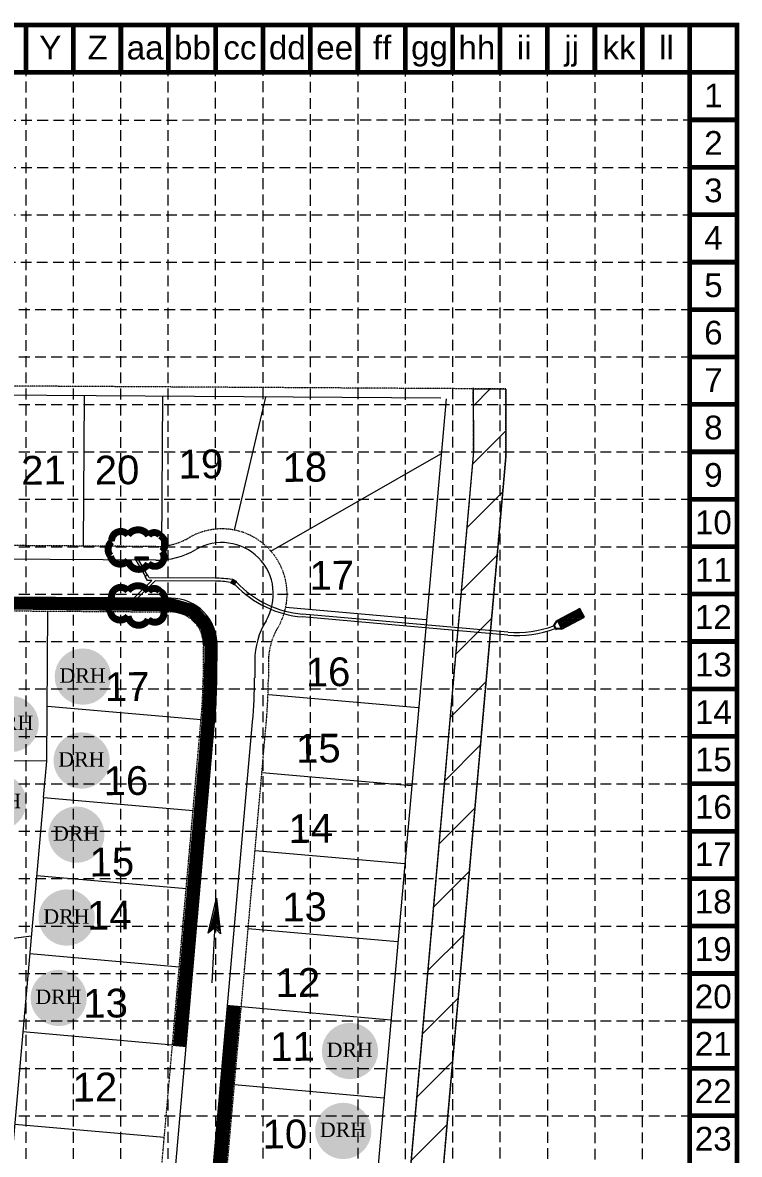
# Model space of a CAD drawing. Header units: inches. Extents: x 63409 to 64866, y 66737 to 69065.
# Drawn here: x 64317 to 64866, y 68199 to 69065 of the extents above; entities that cross this region are included whole.
import ezdxf
from ezdxf.enums import TextEntityAlignment as Align

# ---------------------------------------------------------------- set-up
doc = ezdxf.new("R2010")
doc.units = ezdxf.units.IN
doc.header["$MEASUREMENT"] = 0
for name, pattern in [('DASHDOT', [1, 0.5, -0.25, 0, -0.25]), ('DASHED', [0.75, 0.5, -0.25]), ('DIVIDE', [1.25, 0.5, -0.25, 0, -0.25, 0, -0.25]), ('HIDDEN', [0.375, 0.25, -0.125])]:
    doc.linetypes.add(name, pattern=pattern)
for name, color, linetype, lineweight in [('12', 7, 'Continuous', 0), ('27', 7, 'Continuous', 0), ('31', 7, 'Continuous', 0), ('32', 7, 'Continuous', 0), ('33', 7, 'Continuous', 0), ('43', 7, 'Continuous', 0), ('DR HORTON LOT', 7, 'Continuous', 0), ('LOT NUMBERS', 7, 'Continuous', 0)]:
    doc.layers.add(name, color=color, linetype=linetype, lineweight=lineweight)
for name, color, linetype in [('ARROWS', 7, 'Continuous'), ('BASE', 7, 'Continuous'), ('EROSION BLANKET', 84, 'Continuous'), ('GRID', 254, 'DASHED'), ('LEGEND', 7, 'Continuous')]:
    doc.layers.add(name, color=color, linetype=linetype)
doc.styles.add('DRHorton', font='dutcheb.ttf')
doc.styles.get("Standard").update_dxf_attribs({"font": 'ARIAL.TTF'})

# ---------------------------------------------------------------- blocks, each defined once
blk = doc.blocks.new('DRHorton')
h = blk.add_hatch(color=1)
h.paths.add_polyline_path([(78.7, 25.78, 1), (40.43, 25.78, 1)])
h.paths.add_polyline_path([(42.33, 17.91), (76.5, 17.91), (76.5, 34.87), (42.33, 34.87)], flags=24)
at = {"layer": 'BASE', "color": 176, "style": 'DRHorton'}
blk.add_text('DRH', height=9.814, dxfattribs=at).set_placement((59.39, 21.64), align=Align.CENTER)

msp = doc.modelspace()

# ---------------------------------------------------------------- hatches: boundary and pattern name
at = {"layer": '33', "linetype": 'Continuous', "lineweight": 0}
h = msp.add_hatch(dxfattribs=at)
h.set_pattern_fill('ANSI31', color=256, scale=250, style=0)
h.paths.add_polyline_path([(64661.98, 68785.06), (64686.94, 68784.91), (64686.88, 68733.26), (64583.08, 67555.97), (64557.81, 67553.24), (64662.31, 68737.27)])
at = {"layer": '43', "linetype": 'Continuous', "lineweight": 0}
for points in [[(64412.82, 68653.79), (64402.82, 68653.86), (64402.84, 68656.36), (64412.84, 68656.29)], [(64411.32, 68622.3), (64401.32, 68622.37), (64401.34, 68624.87), (64411.34, 68624.8)]]:
    msp.add_hatch(color=7, dxfattribs=at).paths.add_polyline_path(points, flags=16)

# ---------------------------------------------------------------- linework, layer by layer
at = {"layer": '12', "color": 7, "linetype": 'DASHDOT', "lineweight": 0}
for q in [(64661.94, 68785.95), (64557.95, 67553.14)]:
    msp.add_line((64662.11, 68736.79), q, dxfattribs=at)
at = {"layer": '27', "color": 7, "linetype": 'Continuous', "lineweight": 0}
for p, q in [((64418.58, 68653.76), (63868.15, 68657.48)), ((64430.34, 68624.68), (63871.35, 68628.46)), ((64465.43, 68563.8), (64465.6, 68588.9)), ((64494.51, 68576.79), (64494.43, 68563.6)), ((64391.29, 67706.96), (64463.95, 68532.61)), ((64420.18, 67704.42), (64492.84, 68530.07))]:
    msp.add_line(p, q, dxfattribs=at)
for centre, radius, start, end in [((64469.25, 68627.8), 39.5, 329.05157, 120.1729), ((64418.99, 68714.25), 60.5, 269.61222, 300.17286), ((64430.1, 68589.18), 35.5, 359.55625, 89.61257), ((64555.01, 68576.38), 60.5, 149.05157, 179.61246), ((64079.93, 68566.4), 385.5, 354.97083, 359.61228), ((64079.93, 68566.4), 414.5, 354.97076, 359.61209), ((64079.93, 68566.4), 385.5, 354.97083, 356.0172)]:
    msp.add_arc(centre, radius, start, end, dxfattribs=at)
at = {"layer": '31', "color": 7, "linetype": 'DIVIDE', "lineweight": 0}
msp.add_lwpolyline([(64012.68, 67432.26), (64182.58, 67474.19), (64357.64, 67517.38, -0.007964), (64406.07, 67528.52), (64465.06, 67539.91, -0.019122), (64583.28, 67555.76), (64686.92, 68733.46), (64686.94, 68784.94), (63640.37, 68791.1), (63620.38, 68791.09)], format="xyb", dxfattribs=at)
at = {"layer": '32', "color": 7, "linetype": 'DIVIDE', "lineweight": 0}
for p, q in [((64418.65, 68664.26), (63866.73, 68667.99)), ((63871.28, 68617.96), (64430.27, 68614.18)), ((64455.11, 68591.51), (64454.93, 68563.87)), ((64505.03, 68579.21), (64504.92, 68563.53)), ((64380.83, 67707.88), (64453.49, 68533.53)), ((64430.64, 67703.5), (64503.3, 68529.15))]:
    msp.add_line(p, q, dxfattribs=at)
for centre, radius, start, end in [((64418.99, 68714.25), 50, 269.61222, 300.17286), ((64469.25, 68627.8), 50, 329.05157, 120.1729), ((64430.1, 68589.18), 25, 359.61222, 89.61222), ((64555.01, 68576.38), 50, 149.05157, 179.61222), ((64079.93, 68566.4), 375, 354.97084, 359.61223), ((64079.93, 68566.4), 425, 354.97084, 359.61223)]:
    msp.add_arc(centre, radius, start, end, dxfattribs=at)
at = {"layer": '33', "color": 7, "linetype": 'Continuous', "lineweight": 0}
for p, q in [((64636.97, 68777.78), (63884.12, 68782.88)), ((64363.33, 68664.63), (64364.11, 68779.63)), ((64423.33, 68664.44), (64424.11, 68779.22)), ((64502.74, 68778.69), (64478.79, 68676.88)), ((64506.83, 68660.79), (64637.12, 68735.23)), ((64410.72, 68641.47), (64403.68, 68653.86)), ((64412.25, 68642.33), (64405.7, 68653.84)), ((64415.67, 68638.15), (64402.2, 68624.87)), ((64418.14, 68638.13), (64404.68, 68624.85)), ((64412.46, 68642.46), (64410.51, 68641.35)), ((64412.31, 68638.17), (64410.51, 68641.35)), ((64415.67, 68638.15), (64412.31, 68638.17)), ((64413.62, 68640.41), (64412.46, 68642.46)), ((64464.07, 68640.07), (64413.62, 68640.41)), ((64464.05, 68637.82), (64418.14, 68638.13)), ((64335.28, 68499.82), (64336.06, 68614.81)), ((64625.69, 68608.11), (64518.19, 68617.57)), ((64688.35, 68596.45), (64530.84, 68610.31)), ((64688.54, 68598.69), (64531.04, 68612.55)), ((64619.76, 68540.73), (64505.2, 68550.81)), ((64335.57, 68542.12), (64453.34, 68531.76)), ((64335.28, 68499.82), (63845.5, 68503.13)), ((64332.64, 68472.11), (64335.28, 68499.82)), ((64614.5, 68480.96), (64499.95, 68491.04)), ((64332.64, 68472.11), (64263.16, 67682.56)), ((64332.64, 68472.11), (64447.2, 68462.03)), ((64609.24, 68421.19), (64494.69, 68431.27)), ((64327.38, 68412.34), (64441.94, 68402.26)), ((64603.98, 68361.42), (64489.43, 68371.5)), ((64210.49, 68352.37), (64323.31, 68366.06)), ((64322.12, 68352.57), (64436.68, 68342.49)), ((64598.72, 68301.65), (64484.17, 68311.73)), ((64316.86, 68292.8), (64431.42, 68282.72)), ((64593.46, 68241.88), (64478.91, 68251.96)), ((64310.63, 68221.94), (64425.18, 68211.86))]:
    msp.add_line(p, q, dxfattribs=at)
at = {"layer": '33', "linetype": 'Continuous', "lineweight": 0}
msp.add_line((64541.08, 67647.28), (64641.5, 68777.43), dxfattribs=at)
at = {"layer": '33', "linetype": 'Continuous', "lineweight": 0, "flags": 128}
msp.add_lwpolyline([(64661.98, 68785.06), (64686.94, 68784.91), (64686.88, 68733.26), (64583.08, 67555.97), (64557.81, 67553.24), (64662.31, 68737.27)], close=True, dxfattribs=at)
at = {"layer": '33', "color": 7, "linetype": 'Continuous', "lineweight": 0}
for centre, radius, start, end in [((64463.52, 68558.95), 78.88, 80.9761, 89.61203), ((64463.52, 68558.95), 81.13, 80.38312, 89.61203), ((64537.95, 68691.12), 78.87, 223.3255, 264.97087), ((64537.95, 68691.12), 81.12, 223.81528, 264.97087), ((64695.46, 68677.26), 81.13, 264.97087, 291.10494), ((64695.46, 68677.26), 78.88, 264.97106, 290.91002)]:
    msp.add_arc(centre, radius, start, end, dxfattribs=at)
at = {"layer": '43', "color": 7, "linetype": 'Continuous', "lineweight": 0}
for p, q in [((64402.82, 68653.86), (64402.84, 68656.36)), ((64412.82, 68653.79), (64402.82, 68653.86)), ((64402.84, 68656.36), (64412.84, 68656.29)), ((64412.84, 68656.29), (64412.82, 68653.79)), ((64401.32, 68622.37), (64401.34, 68624.87)), ((64411.32, 68622.3), (64401.32, 68622.37)), ((64401.34, 68624.87), (64411.34, 68624.8)), ((64411.34, 68624.8), (64411.32, 68622.3)), ((64723.34, 68604.08), (64723.93, 68604.4)), ((64725.12, 68600.73), (64723.34, 68604.08)), ((64723.93, 68604.4), (64725.93, 68607.58)), ((64725.71, 68601.05), (64723.93, 68604.4)), ((64724.2, 68603.89), (64726.35, 68607.31)), ((64729.48, 68601.41), (64725.44, 68601.56)), ((64725.93, 68607.58), (64726.35, 68607.31)), ((64725.12, 68600.73), (64725.71, 68601.05)), ((64729.46, 68600.91), (64725.71, 68601.05)), ((64729.46, 68600.91), (64729.48, 68601.41))]:
    msp.add_line(p, q, dxfattribs=at)
at = {"layer": '43', "color": 1, "linetype": 'Continuous', "lineweight": 0}
for p, q in [((64743.6, 68616.94), (64726.15, 68607.69)), ((64729.68, 68601.03), (64747.13, 68610.27)), ((64733.67, 68611.66), (64733.68, 68611.68)), ((64738.35, 68614.16), (64738.44, 68614.05)), ((64738.79, 68612.84), (64738.82, 68612.89)), ((64738.9, 68611.89), (64739.05, 68612.11)), ((64739.05, 68614.46), (64739.03, 68614.51)), ((64739.05, 68612.84), (64739.09, 68612.89)), ((64741.71, 68612.71), (64741.84, 68612.89)), ((64743, 68612.72), (64743.12, 68612.89)), ((64747.13, 68610.27), (64743.6, 68616.94)), ((64726.15, 68607.69), (64729.68, 68601.03)), ((64729.48, 68601.41), (64726.35, 68607.31)), ((64736.04, 68604.39), (64736.01, 68604.57)), ((64738.43, 68606.22), (64738.61, 68605.76)), ((64738.89, 68608.59), (64739.05, 68608.83)), ((64738.96, 68609.83), (64739.05, 68609.96))]:
    msp.add_line(p, q, dxfattribs=at)
for points in [[(64731.15, 68610.34), (64731.13, 68610.12), (64730.88, 68609.92), (64730.49, 68609.95), (64730.46, 68609.97)], [(64731.59, 68609.83), (64731.84, 68610.18), (64732.24, 68610.21), (64732.52, 68609.92), (64732.48, 68609.52), (64732.23, 68609.31), (64731.84, 68609.34), (64731.65, 68609.52), (64731.59, 68609.83)], [(64733.29, 68611.47), (64733.28, 68611.22), (64732.97, 68610.83), (64732.49, 68610.59), (64732.04, 68610.58), (64731.85, 68610.71)], [(64733.2, 68610.72), (64733.45, 68611.08), (64733.85, 68611.1), (64734.12, 68610.81), (64734.08, 68610.41), (64733.84, 68610.2), (64733.44, 68610.23), (64733.26, 68610.41), (64733.2, 68610.72)], [(64734.33, 68612.03), (64734.6, 68611.76), (64734.55, 68611.35), (64734.31, 68611.15), (64733.91, 68611.18), (64733.73, 68611.36), (64733.67, 68611.66)], [(64734.73, 68611.24), (64735.2, 68611.43), (64735.63, 68611.39), (64735.83, 68611.19), (64735.83, 68610.85), (64735.51, 68610.45), (64735.03, 68610.21), (64734.58, 68610.2), (64734.33, 68610.38), (64734.31, 68610.74), (64734.51, 68611.06), (64734.75, 68611.25)], [(64734.85, 68612.3), (64734.72, 68612.19), (64734.65, 68612.2)], [(64735.19, 68611.81), (64735.34, 68612.02), (64735.57, 68612.04), (64735.74, 68611.87), (64735.72, 68611.62), (64735.57, 68611.5), (64735.33, 68611.52), (64735.22, 68611.63), (64735.19, 68611.81)], [(64736.23, 68612.89), (64736.3, 68612.81), (64736.26, 68612.41), (64736.01, 68612.21), (64735.62, 68612.23), (64735.43, 68612.41), (64735.4, 68612.59)], [(64736.04, 68612.93), (64736.01, 68612.91), (64735.99, 68612.91)], [(64736.01, 68611.72), (64736.26, 68612.08), (64736.66, 68612.1), (64736.93, 68611.81), (64736.89, 68611.41), (64736.65, 68611.2), (64736.25, 68611.23), (64736.07, 68611.41), (64736.01, 68611.72)], [(64736.24, 68610.65), (64736.49, 68611.01), (64736.89, 68611.03), (64737.17, 68610.74), (64737.13, 68610.34), (64736.88, 68610.13), (64736.49, 68610.16), (64736.3, 68610.34), (64736.24, 68610.65)], [(64737.25, 68612.89), (64737.23, 68612.67), (64736.98, 68612.47), (64736.59, 68612.49), (64736.4, 68612.67), (64736.36, 68612.89)], [(64737.25, 68613.57), (64737.23, 68613.37), (64736.98, 68613.16), (64736.59, 68613.19), (64736.57, 68613.21)], [(64737.69, 68612), (64738.15, 68612.19), (64738.58, 68612.15), (64738.79, 68611.96), (64738.78, 68611.61), (64738.47, 68611.21), (64737.99, 68610.97), (64737.54, 68610.96), (64737.29, 68611.14), (64737.26, 68611.51), (64737.47, 68611.83), (64737.7, 68612.02)], [(64738.43, 68614.06), (64738.62, 68613.6), (64738.58, 68613.17), (64738.38, 68612.96), (64738.03, 68612.97), (64737.64, 68613.28), (64737.44, 68613.67)], [(64738.61, 68612.89), (64738.58, 68612.47), (64738.38, 68612.26), (64738.03, 68612.27), (64737.64, 68612.58), (64737.48, 68612.89)], [(64737.61, 68610.43), (64737.86, 68610.79), (64738.26, 68610.81), (64738.54, 68610.52), (64738.5, 68610.12), (64738.25, 68609.92), (64737.86, 68609.95), (64737.67, 68610.13), (64737.61, 68610.43)], [(64738.79, 68613.54), (64739.04, 68613.9), (64739.05, 68613.9)], [(64739.05, 68613.05), (64739.04, 68613.05), (64738.85, 68613.23), (64738.79, 68613.54)], [(64739.05, 68612.35), (64739.04, 68612.35), (64738.85, 68612.53), (64738.79, 68612.84)], [(64739.05, 68611.6), (64739.05, 68611.6), (64738.94, 68611.71), (64738.9, 68611.89)], [(64739.05, 68613.54), (64739.3, 68613.9), (64739.7, 68613.92), (64739.98, 68613.63), (64739.94, 68613.23), (64739.69, 68613.02), (64739.3, 68613.05), (64739.11, 68613.23), (64739.05, 68613.54)], [(64739.98, 68612.89), (64739.94, 68612.53), (64739.69, 68612.32), (64739.3, 68612.35), (64739.11, 68612.53), (64739.05, 68612.84)], [(64739.17, 68611.89), (64739.32, 68612.11), (64739.56, 68612.12), (64739.72, 68611.95), (64739.7, 68611.71), (64739.55, 68611.58), (64739.32, 68611.6), (64739.2, 68611.71), (64739.17, 68611.89)], [(64739.22, 68609.83), (64739.47, 68610.18), (64739.87, 68610.21), (64740.15, 68609.92), (64740.11, 68609.52), (64739.86, 68609.31), (64739.47, 68609.34), (64739.28, 68609.52), (64739.22, 68609.83)], [(64740.16, 68615.11), (64740.29, 68614.78), (64740.26, 68614.35), (64740.06, 68614.14), (64739.71, 68614.15), (64739.32, 68614.46), (64739.24, 68614.62)], [(64739.82, 68611.62), (64740.28, 68611.8), (64740.71, 68611.77), (64740.92, 68611.57), (64740.91, 68611.22), (64740.6, 68610.83), (64740.12, 68610.59), (64739.67, 68610.58), (64739.42, 68610.76), (64739.39, 68611.12), (64739.6, 68611.44), (64739.83, 68611.63)], [(64740.5, 68614.09), (64740.97, 68614.27), (64741.4, 68614.24), (64741.6, 68614.04), (64741.59, 68613.69), (64741.28, 68613.3), (64740.8, 68613.06), (64740.35, 68613.05), (64740.1, 68613.23), (64740.07, 68613.59), (64740.28, 68613.91), (64740.52, 68614.1)], [(64741.51, 68612.89), (64741.28, 68612.6), (64740.8, 68612.36), (64740.35, 68612.35), (64740.1, 68612.53), (64740.07, 68612.89)], [(64740.32, 68614.92), (64740.57, 68615.27), (64740.97, 68615.29), (64741.25, 68615.01), (64741.21, 68614.6), (64740.96, 68614.4), (64740.57, 68614.43), (64740.38, 68614.61), (64740.32, 68614.92)], [(64740.83, 68610.72), (64741.08, 68611.08), (64741.48, 68611.1), (64741.76, 68610.81), (64741.72, 68610.41), (64741.47, 68610.2), (64741.07, 68610.23), (64740.89, 68610.41), (64740.83, 68610.72)], [(64741.3, 68611.66), (64741.55, 68612.02), (64741.95, 68612.04), (64742.23, 68611.76), (64742.19, 68611.35), (64741.94, 68611.15), (64741.55, 68611.18), (64741.36, 68611.36), (64741.3, 68611.66)], [(64741.91, 68615.88), (64742.37, 68616.07), (64742.8, 68616.03), (64743.01, 68615.83), (64743, 68615.48), (64742.69, 68615.09), (64742.21, 68614.85), (64741.76, 68614.84), (64741.51, 68615.02), (64741.48, 68615.38), (64741.69, 68615.7), (64741.92, 68615.89)], [(64741.71, 68613.41), (64741.96, 68613.76), (64742.36, 68613.79), (64742.64, 68613.5), (64742.6, 68613.1), (64742.35, 68612.89)], [(64742.35, 68612.89), (64741.96, 68612.92), (64741.77, 68613.1), (64741.71, 68613.41)], [(64742.55, 68612.89), (64742.64, 68612.8), (64742.6, 68612.4), (64742.35, 68612.19), (64741.96, 68612.22), (64741.77, 68612.4), (64741.71, 68612.71)], [(64741.73, 68614.19), (64741.88, 68614.4), (64742.12, 68614.42), (64742.28, 68614.25), (64742.26, 68614), (64742.11, 68613.88), (64741.87, 68613.9), (64741.76, 68614), (64741.73, 68614.19)], [(64742.36, 68611.24), (64742.83, 68611.43), (64743.26, 68611.39), (64743.46, 68611.19), (64743.46, 68610.85), (64743.15, 68610.45), (64742.67, 68610.21), (64742.22, 68610.2), (64741.96, 68610.38), (64741.94, 68610.74), (64742.14, 68611.06), (64742.38, 68611.25)], [(64742.24, 68614.62), (64742.39, 68614.84), (64742.63, 68614.85), (64742.8, 68614.68), (64742.77, 68614.44), (64742.63, 68614.31), (64742.39, 68614.33), (64742.28, 68614.44), (64742.24, 68614.62)], [(64742.82, 68611.81), (64742.97, 68612.02), (64743.21, 68612.04), (64743.37, 68611.87), (64743.35, 68611.62), (64743.2, 68611.5), (64742.97, 68611.52), (64742.86, 68611.63), (64742.82, 68611.81)], [(64743.05, 68616.64), (64742.94, 68616.55), (64742.89, 68616.56)], [(64743.36, 68615.04), (64743.83, 68615.23), (64744.26, 68615.19), (64744.46, 68615), (64744.45, 68614.65), (64744.14, 68614.25), (64743.67, 68614.01), (64743.21, 68614), (64742.96, 68614.18), (64742.94, 68614.54), (64743.14, 68614.87), (64743.38, 68615.05)], [(64743, 68613.42), (64743.25, 68613.78), (64743.65, 68613.8), (64743.93, 68613.51), (64743.89, 68613.11), (64743.64, 68612.91), (64743.25, 68612.93), (64743.06, 68613.11), (64743, 68613.42)], [(64743.86, 68612.89), (64743.93, 68612.81), (64743.89, 68612.41), (64743.64, 68612.21), (64743.25, 68612.23), (64743.06, 68612.41), (64743, 68612.72)], [(64743.3, 68615.91), (64743.55, 68616.27), (64743.94, 68616.29)], [(64744.21, 68615.79), (64744.19, 68615.6), (64743.94, 68615.39), (64743.55, 68615.42), (64743.36, 68615.6), (64743.3, 68615.91)], [(64743.81, 68616.54), (64743.6, 68616.7), (64743.51, 68616.89)], [(64743.64, 68611.72), (64743.89, 68612.08), (64744.29, 68612.1), (64744.57, 68611.81), (64744.53, 68611.41), (64744.28, 68611.2), (64743.88, 68611.23), (64743.7, 68611.41), (64743.64, 68611.72)], [(64743.87, 68610.65), (64744.12, 68611.01), (64744.52, 68611.03), (64744.8, 68610.74), (64744.76, 68610.34), (64744.51, 68610.13), (64744.12, 68610.16), (64743.94, 68610.34), (64743.87, 68610.65)], [(64743.97, 68613.68), (64744.22, 68614.04), (64744.62, 68614.06), (64744.9, 68613.77), (64744.86, 68613.37), (64744.61, 68613.16), (64744.22, 68613.19), (64744.03, 68613.37), (64743.97, 68613.68)], [(64744.88, 68612.89), (64744.86, 68612.67), (64744.61, 68612.47), (64744.22, 68612.49), (64744.03, 68612.67), (64743.99, 68612.89)], [(64746.42, 68611.62), (64746.42, 68611.61), (64746.1, 68611.21), (64745.62, 68610.97), (64745.17, 68610.96), (64744.92, 68611.14), (64744.89, 68611.51), (64745.1, 68611.83), (64745.34, 68612.02)], [(64745.7, 68612.97), (64745.67, 68612.97), (64745.27, 68613.28), (64745.03, 68613.76), (64745.02, 68614.21), (64745.04, 68614.23)], [(64746.05, 68612.3), (64746.01, 68612.26), (64745.67, 68612.27), (64745.27, 68612.58), (64745.11, 68612.89)], [(64745.24, 68610.43), (64745.49, 68610.79), (64745.89, 68610.81), (64746.17, 68610.52), (64746.13, 68610.12), (64745.88, 68609.92), (64745.49, 68609.95), (64745.3, 68610.13), (64745.24, 68610.43)], [(64745.32, 68612), (64745.79, 68612.19), (64746.13, 68612.16)], [(64746.92, 68610.66), (64746.79, 68610.76), (64746.77, 68610.95)], [(64726.91, 68608.03), (64727.37, 68608.21), (64727.8, 68608.18), (64728.01, 68607.98), (64728, 68607.64), (64727.69, 68607.24), (64727.21, 68607), (64726.76, 68606.99), (64726.51, 68607.17), (64726.48, 68607.53), (64726.69, 68607.85), (64726.92, 68608.04)], [(64726.81, 68606.45), (64726.88, 68606.55), (64727.12, 68606.57), (64727.28, 68606.4), (64727.26, 68606.15), (64727.11, 68606.03), (64727.03, 68606.04)], [(64727.09, 68605.92), (64727.36, 68605.94), (64727.64, 68605.65), (64727.6, 68605.24), (64727.49, 68605.16)], [(64727.24, 68606.77), (64727.39, 68606.99), (64727.63, 68607), (64727.8, 68606.83), (64727.77, 68606.59), (64727.63, 68606.47), (64727.39, 68606.48), (64727.28, 68606.59), (64727.24, 68606.77)], [(64727.82, 68604.66), (64727.97, 68604.87), (64728.21, 68604.89), (64728.37, 68604.72), (64728.35, 68604.47), (64728.2, 68604.35), (64727.97, 68604.37), (64727.86, 68604.47), (64727.82, 68604.66)], [(64728.36, 68607.19), (64728.83, 68607.38), (64729.26, 68607.34), (64729.46, 68607.15), (64729.45, 68606.8), (64729.14, 68606.4), (64728.67, 68606.16), (64728.21, 68606.15), (64727.96, 68606.33), (64727.94, 68606.69), (64728.14, 68607.02), (64728.38, 68607.21)], [(64727.96, 68604.26), (64728.26, 68604.24), (64728.46, 68604.04), (64728.46, 68603.69), (64728.34, 68603.55)], [(64728, 68605.57), (64728.25, 68605.93), (64728.65, 68605.95), (64728.93, 68605.66), (64728.89, 68605.26), (64728.64, 68605.06), (64728.25, 68605.08), (64728.06, 68605.26), (64728, 68605.57)], [(64728.3, 68608.06), (64728.55, 68608.42), (64728.95, 68608.44), (64729.23, 68608.15), (64729.19, 68607.75), (64728.94, 68607.54), (64728.55, 68607.57), (64728.36, 68607.75), (64728.3, 68608.06)], [(64729.47, 68609.45), (64729.58, 68609.17), (64729.54, 68608.74), (64729.35, 68608.54), (64729, 68608.54), (64728.6, 68608.85), (64728.55, 68608.96)], [(64728.64, 68604.57), (64728.89, 68604.93), (64729.29, 68604.95), (64729.57, 68604.66), (64729.53, 68604.25), (64729.28, 68604.05), (64728.88, 68604.08), (64728.7, 68604.26), (64728.64, 68604.57)], [(64728.69, 68602.9), (64728.9, 68602.91), (64729.22, 68602.71), (64729.41, 68602.47)], [(64728.87, 68603.5), (64729.12, 68603.86), (64729.52, 68603.88), (64729.8, 68603.59), (64729.76, 68603.19), (64729.51, 68602.98), (64729.12, 68603.01), (64728.94, 68603.19), (64728.87, 68603.5)], [(64728.97, 68605.83), (64729.22, 68606.19), (64729.62, 68606.21), (64729.9, 68605.93), (64729.86, 68605.52), (64729.61, 68605.32), (64729.22, 68605.34), (64729.03, 68605.52), (64728.97, 68605.83)], [(64729.33, 68608.05), (64729.58, 68608.4), (64729.98, 68608.42), (64730.26, 68608.14), (64730.22, 68607.73), (64729.97, 68607.53), (64729.58, 68607.56), (64729.39, 68607.74), (64729.33, 68608.05)], [(64729.39, 68602.49), (64729.58, 68602.02), (64729.54, 68601.59), (64729.44, 68601.48)], [(64729.7, 68607.19), (64729.85, 68607.4), (64730.09, 68607.41), (64730.25, 68607.24), (64730.23, 68607), (64730.08, 68606.87), (64729.84, 68606.89), (64729.73, 68607), (64729.7, 68607.19)], [(64730.88, 68609.41), (64731.07, 68608.94), (64731.03, 68608.51), (64730.83, 68608.31), (64730.48, 68608.31), (64730.09, 68608.63), (64729.85, 68609.1), (64729.84, 68609.56), (64729.94, 68609.7)], [(64730.27, 68601.34), (64730.09, 68601.48), (64729.85, 68601.95), (64729.84, 68602.41), (64730.02, 68602.66), (64730.38, 68602.68), (64730.7, 68602.48), (64730.89, 68602.24)], [(64730.32, 68604.85), (64730.79, 68605.04), (64731.22, 68605), (64731.42, 68604.81), (64731.42, 68604.46), (64731.1, 68604.06), (64730.62, 68603.82), (64730.17, 68603.81), (64729.92, 68603.99), (64729.89, 68604.35), (64730.1, 68604.68), (64730.34, 68604.87)], [(64731.06, 68606.22), (64731.25, 68605.75), (64731.21, 68605.32), (64731.01, 68605.11), (64730.67, 68605.12), (64730.27, 68605.43), (64730.03, 68605.91), (64730.02, 68606.36), (64730.2, 68606.62), (64730.56, 68606.64), (64730.89, 68606.43), (64731.07, 68606.2)], [(64730.17, 68609.82), (64730.38, 68609.83), (64730.7, 68609.63), (64730.89, 68609.39)], [(64730.24, 68603.28), (64730.49, 68603.64), (64730.89, 68603.66), (64731.17, 68603.38), (64731.13, 68602.97), (64730.88, 68602.77), (64730.49, 68602.8), (64730.3, 68602.97), (64730.24, 68603.28)], [(64730.47, 68607.94), (64730.62, 68608.15), (64730.86, 68608.16), (64731.03, 68607.99), (64731, 68607.75), (64730.86, 68607.63), (64730.62, 68607.64), (64730.51, 68607.75), (64730.47, 68607.94)], [(64730.68, 68607.01), (64730.83, 68607.22), (64731.07, 68607.24), (64731.24, 68607.07), (64731.22, 68606.82), (64731.07, 68606.7), (64730.83, 68606.72), (64730.72, 68606.83), (64730.68, 68607.01)], [(64730.88, 68602.26), (64731.07, 68601.79), (64731.06, 68601.76)], [(64731.42, 68605.69), (64731.67, 68606.05), (64732.07, 68606.07), (64732.35, 68605.78), (64732.31, 68605.38), (64732.06, 68605.17), (64731.67, 68605.2), (64731.48, 68605.38), (64731.42, 68605.69)], [(64732.48, 68607.4), (64732.66, 68606.93), (64732.63, 68606.5), (64732.43, 68606.29), (64732.08, 68606.3), (64731.69, 68606.61), (64731.45, 68607.09), (64731.44, 68607.54), (64731.62, 68607.8), (64731.98, 68607.82), (64732.3, 68607.61), (64732.49, 68607.38)], [(64731.52, 68608.59), (64731.77, 68608.95), (64732.17, 68608.97), (64732.45, 68608.68), (64732.41, 68608.28), (64732.16, 68608.07), (64731.77, 68608.1), (64731.58, 68608.28), (64731.52, 68608.59)], [(64731.54, 68604.74), (64731.69, 68604.96), (64731.93, 68604.97), (64732.09, 68604.8), (64732.07, 68604.55), (64731.92, 68604.43), (64731.68, 68604.45), (64731.57, 68604.56), (64731.54, 68604.74)], [(64731.59, 68602.68), (64731.84, 68603.03), (64732.24, 68603.06), (64732.52, 68602.77), (64732.49, 68602.52)], [(64731.87, 68602.19), (64731.84, 68602.19), (64731.65, 68602.37), (64731.59, 68602.68)], [(64732.18, 68604.47), (64732.65, 68604.65), (64733.08, 68604.62), (64733.29, 68604.42), (64733.28, 68604.07), (64732.97, 68603.68), (64732.49, 68603.44), (64732.04, 68603.43), (64731.79, 68603.61), (64731.76, 68603.97), (64731.97, 68604.29), (64732.2, 68604.48)], [(64732.87, 68606.24), (64733.33, 68606.43), (64733.76, 68606.39), (64733.97, 68606.19), (64733.96, 68605.84), (64733.65, 68605.45), (64733.17, 68605.21), (64732.72, 68605.2), (64732.47, 68605.38), (64732.44, 68605.74), (64732.65, 68606.06), (64732.88, 68606.25)], [(64732.45, 68609.1), (64732.6, 68609.31), (64732.84, 68609.33), (64733.01, 68609.15), (64732.98, 68608.91), (64732.84, 68608.79), (64732.6, 68608.81), (64732.49, 68608.91), (64732.45, 68609.1)], [(64732.58, 68608.24), (64732.83, 68608.6), (64733.23, 68608.62), (64733.51, 68608.33), (64733.47, 68607.93), (64733.22, 68607.72), (64732.83, 68607.75), (64732.64, 68607.93), (64732.58, 68608.24)], [(64732.69, 68607.07), (64732.94, 68607.42), (64733.34, 68607.45), (64733.62, 68607.16), (64733.58, 68606.76), (64733.33, 68606.55), (64732.93, 68606.58), (64732.75, 68606.76), (64732.69, 68607.07)], [(64734.22, 68609.58), (64734.4, 68609.11), (64734.37, 68608.68), (64734.17, 68608.48), (64733.82, 68608.48), (64733.43, 68608.79), (64733.19, 68609.27), (64733.18, 68609.72), (64733.36, 68609.98), (64733.72, 68610), (64734.04, 68609.79), (64734.23, 68609.56)], [(64733.2, 68603.57), (64733.45, 68603.93), (64733.85, 68603.95), (64734.12, 68603.66), (64734.09, 68603.36)], [(64733.55, 68603.07), (64733.44, 68603.08), (64733.26, 68603.26), (64733.2, 68603.57)], [(64733.67, 68604.51), (64733.92, 68604.87), (64734.32, 68604.89), (64734.6, 68604.61), (64734.55, 68604.2), (64734.31, 68604), (64733.91, 68604.02), (64733.73, 68604.21), (64733.67, 68604.51)], [(64734.28, 68608.03), (64734.74, 68608.21), (64735.17, 68608.18), (64735.38, 68607.98), (64735.37, 68607.64), (64735.06, 68607.24), (64734.58, 68607), (64734.13, 68606.99), (64733.87, 68607.17), (64733.85, 68607.53), (64734.06, 68607.85), (64734.29, 68608.04)], [(64734.08, 68605.56), (64734.33, 68605.91), (64734.73, 68605.94), (64735.01, 68605.65), (64734.97, 68605.24), (64734.72, 68605.04), (64734.32, 68605.07), (64734.14, 68605.25), (64734.08, 68605.56)], [(64734.1, 68606.34), (64734.24, 68606.55), (64734.49, 68606.57), (64734.65, 68606.4), (64734.63, 68606.15), (64734.48, 68606.03), (64734.24, 68606.05), (64734.13, 68606.16), (64734.1, 68606.34)], [(64734.31, 68603.48), (64734.31, 68603.59), (64734.51, 68603.91), (64734.75, 68604.1)], [(64734.61, 68606.77), (64734.76, 68606.99), (64735, 68607), (64735.17, 68606.83), (64735.14, 68606.59), (64735, 68606.47), (64734.76, 68606.48), (64734.65, 68606.59), (64734.61, 68606.77)], [(64734.67, 68609.22), (64734.92, 68609.58), (64735.32, 68609.6), (64735.6, 68609.31), (64735.56, 68608.91), (64735.31, 68608.71), (64734.91, 68608.73), (64734.73, 68608.91), (64734.67, 68609.22)], [(64734.73, 68604.09), (64735.2, 68604.28), (64735.63, 68604.24), (64735.67, 68604.2)], [(64735.19, 68604.66), (64735.34, 68604.87), (64735.57, 68604.89), (64735.74, 68604.72), (64735.72, 68604.47), (64735.57, 68604.35), (64735.33, 68604.37), (64735.22, 68604.47), (64735.19, 68604.66)], [(64735.73, 68607.19), (64736.2, 68607.38), (64736.62, 68607.34), (64736.83, 68607.15), (64736.82, 68606.8), (64736.51, 68606.4), (64736.03, 68606.16), (64735.58, 68606.15), (64735.33, 68606.33), (64735.3, 68606.69), (64735.51, 68607.02), (64735.75, 68607.21)], [(64735.37, 68605.57), (64735.62, 68605.93), (64736.02, 68605.95), (64736.3, 68605.66), (64736.26, 68605.26), (64736.01, 68605.06), (64735.62, 68605.08), (64735.43, 68605.26), (64735.37, 68605.57)], [(64735.67, 68608.06), (64735.92, 68608.42), (64736.32, 68608.44), (64736.6, 68608.15), (64736.56, 68607.75), (64736.31, 68607.54), (64735.92, 68607.57), (64735.73, 68607.75), (64735.67, 68608.06)], [(64736.76, 68609.64), (64736.95, 68609.17), (64736.91, 68608.74), (64736.72, 68608.54), (64736.37, 68608.54), (64735.97, 68608.85), (64735.73, 68609.33), (64735.72, 68609.78), (64735.9, 68610.04), (64736.26, 68610.06), (64736.59, 68609.86), (64736.77, 68609.62)], [(64736.01, 68604.57), (64736.26, 68604.93), (64736.66, 68604.95), (64736.8, 68604.8)], [(64736.34, 68605.83), (64736.59, 68606.19), (64736.99, 68606.21), (64737.27, 68605.93), (64737.23, 68605.52), (64736.98, 68605.32), (64736.59, 68605.34), (64736.4, 68605.52), (64736.34, 68605.83)], [(64736.7, 68608.05), (64736.95, 68608.4), (64737.35, 68608.42), (64737.63, 68608.14), (64737.59, 68607.73), (64737.34, 68607.53), (64736.95, 68607.56), (64736.76, 68607.74), (64736.7, 68608.05)], [(64737.07, 68607.19), (64737.22, 68607.4), (64737.45, 68607.41), (64737.62, 68607.24), (64737.6, 68607), (64737.45, 68606.87), (64737.21, 68606.89), (64737.1, 68607), (64737.07, 68607.19)], [(64738.25, 68609.41), (64738.43, 68608.94), (64738.4, 68608.51), (64738.2, 68608.31), (64737.85, 68608.31), (64737.46, 68608.63), (64737.22, 68609.1), (64737.21, 68609.56), (64737.39, 68609.81), (64737.75, 68609.83), (64738.07, 68609.63), (64738.26, 68609.39)], [(64737.78, 68605.32), (64737.64, 68605.43), (64737.4, 68605.91), (64737.39, 68606.36), (64737.57, 68606.62), (64737.93, 68606.64), (64738.25, 68606.43), (64738.44, 68606.2)], [(64737.84, 68607.94), (64737.99, 68608.15), (64738.23, 68608.16), (64738.4, 68607.99), (64738.37, 68607.75), (64738.22, 68607.63), (64737.99, 68607.64), (64737.88, 68607.75), (64737.84, 68607.94)], [(64738.05, 68607.01), (64738.2, 68607.22), (64738.44, 68607.24), (64738.61, 68607.07), (64738.58, 68606.82), (64738.44, 68606.7), (64738.2, 68606.72), (64738.09, 68606.83), (64738.05, 68607.01)], [(64739.05, 68606.61), (64738.81, 68607.09), (64738.81, 68607.54), (64738.99, 68607.8), (64739.05, 68607.8)], [(64739.05, 68608.18), (64738.95, 68608.28), (64738.89, 68608.59)], [(64739.05, 68609.49), (64739.02, 68609.52), (64738.96, 68609.83)], [(64738.97, 68605.94), (64739.04, 68606.05), (64739.05, 68606.05)], [(64739.68, 68606.32), (64739.32, 68606.61), (64739.08, 68607.09), (64739.07, 68607.54), (64739.25, 68607.8), (64739.61, 68607.82), (64739.93, 68607.61), (64740.12, 68607.38)], [(64739.15, 68608.59), (64739.4, 68608.95), (64739.8, 68608.97), (64740.08, 68608.68), (64740.04, 68608.28), (64739.79, 68608.07), (64739.4, 68608.1), (64739.21, 68608.28), (64739.15, 68608.59)], [(64740.08, 68609.1), (64740.23, 68609.31), (64740.47, 68609.33), (64740.64, 68609.15), (64740.61, 68608.91), (64740.47, 68608.79), (64740.23, 68608.81), (64740.12, 68608.91), (64740.08, 68609.1)], [(64740.11, 68607.4), (64740.29, 68606.93), (64740.27, 68606.63)], [(64740.21, 68608.24), (64740.46, 68608.6), (64740.86, 68608.62), (64741.14, 68608.33), (64741.1, 68607.93), (64740.85, 68607.72), (64740.46, 68607.75), (64740.27, 68607.93), (64740.21, 68608.24)], [(64740.32, 68607.07), (64740.57, 68607.42), (64740.97, 68607.45), (64741.25, 68607.16), (64741.25, 68607.15)], [(64740.43, 68606.72), (64740.38, 68606.76), (64740.32, 68607.07)], [(64741.85, 68609.58), (64742.04, 68609.11), (64742, 68608.68), (64741.81, 68608.48), (64741.45, 68608.48), (64741.06, 68608.79), (64740.82, 68609.27), (64740.81, 68609.72), (64740.99, 68609.98), (64741.35, 68610), (64741.67, 68609.79), (64741.86, 68609.56)], [(64741.5, 68607.28), (64741.48, 68607.53), (64741.69, 68607.85), (64741.92, 68608.04)], [(64741.91, 68608.03), (64742.37, 68608.21), (64742.8, 68608.18), (64742.94, 68608.05)], [(64742.3, 68609.22), (64742.55, 68609.58), (64742.95, 68609.6), (64743.23, 68609.31), (64743.19, 68608.91), (64742.94, 68608.71), (64742.55, 68608.73), (64742.36, 68608.91), (64742.3, 68609.22)], [(64743.95, 68608.58), (64743.6, 68608.85), (64743.36, 68609.33), (64743.36, 68609.78), (64743.54, 68610.04), (64743.9, 68610.06), (64744.22, 68609.86), (64744.41, 68609.62)], [(64743.5, 68608.35), (64743.55, 68608.42), (64743.65, 68608.42)], [(64744.39, 68609.64), (64744.58, 68609.17), (64744.56, 68608.91)], [(64744.87, 68609.07), (64744.85, 68609.1), (64744.84, 68609.56), (64745.02, 68609.81), (64745.38, 68609.83), (64745.7, 68609.63), (64745.77, 68609.55)], [(64746.76, 68610.07), (64746.84, 68610.18), (64746.99, 68610.19)], [(64729.57, 68601.23), (64729.58, 68601.25), (64729.98, 68601.28), (64730.04, 68601.22)]]:
    msp.add_lwpolyline(points, dxfattribs=at)
at = {"layer": '43', "color": 7, "linetype": 'Continuous', "lineweight": 0}
msp.add_solid([(64475.54, 68636.27), (64479.02, 68634.3), (64477.51, 68639.75), (64480.99, 68637.78)], dxfattribs=at)
at = {"layer": 'ARROWS', "color": 7, "linetype": 'Continuous', "lineweight": 0}
for p, q in [((64458.78, 68368.16), (64465.24, 68395.05)), ((64461.74, 68330.25), (64465.24, 68395.05)), ((64465.24, 68395.05), (64468.36, 68367.64)), ((64465.19, 68390.44), (64460.11, 68370.49)), ((64464.97, 68386.45), (64461.44, 68373.02)), ((64466.61, 68372.34), (64464.97, 68386.45)), ((64467.48, 68369.89), (64465.19, 68390.44)), ((64464.78, 68382.85), (64462.36, 68375.17)), ((64462.36, 68375.17), (64464.06, 68376.89)), ((64464.63, 68380.06), (64463.68, 68377.31)), ((64463.68, 68377.31), (64464.48, 68377.26)), ((64464.06, 68376.89), (64465.21, 68376.02)), ((64465.21, 68376.02), (64464.63, 68380.06)), ((64465.95, 68374.78), (64464.78, 68382.85)), ((64458.78, 68368.16), (64463.9, 68374.09)), ((64463.81, 68372.29), (64458.78, 68368.16)), ((64460.11, 68370.49), (64463.96, 68375.09)), ((64461.44, 68373.02), (64464, 68375.89)), ((64468.36, 68367.64), (64463.81, 68372.29)), ((64463.9, 68374.09), (64467.48, 68369.89)), ((64463.96, 68375.09), (64466.61, 68372.34)), ((64464, 68375.89), (64465.95, 68374.78))]:
    msp.add_line(p, q, dxfattribs=at)
at = {"layer": 'BASE', "color": 9}
msp.add_line((63447.56, 69027.36), (64827.7, 69027.36), dxfattribs=at)
at = {"layer": 'BASE', "const_width": 3.63}
for points in [[(64864.02, 66739.24), (64864.02, 69063.68), (63411.24, 69063.68), (63411.24, 66739.24)], [(64827.7, 66775.56), (64827.7, 69027.36), (63447.56, 69027.36), (63447.56, 66775.56)]]:
    msp.add_lwpolyline(points, close=True, dxfattribs=at)
for points in [[(64319.23, 69063.68), (64319.23, 69027.36)], [(64355.55, 69063.68), (64355.55, 69027.36)], [(64391.87, 69063.68), (64391.87, 69027.36)], [(64428.19, 69063.68), (64428.19, 69027.36)], [(64464.51, 69063.68), (64464.51, 69027.36)], [(64500.83, 69063.68), (64500.83, 69027.36)], [(64537.15, 69063.68), (64537.15, 69027.36)], [(64573.46, 69063.68), (64573.46, 69027.36)], [(64609.78, 69063.68), (64609.78, 69027.36)], [(64646.1, 69063.68), (64646.1, 69027.36)], [(64682.42, 69063.68), (64682.42, 69027.36)], [(64718.74, 69063.68), (64718.74, 69027.36)], [(64755.06, 69063.68), (64755.06, 69027.36)], [(64791.38, 69063.68), (64791.38, 69027.36)], [(64827.7, 69063.68), (64827.7, 69027.36)], [(64864.02, 69027.36), (64827.7, 69027.36)], [(64864.02, 68991.04), (64827.7, 68991.04)], [(64864.02, 68954.72), (64827.7, 68954.72)], [(64864.02, 68918.4), (64827.7, 68918.4)], [(64864.02, 68882.08), (64827.7, 68882.08)], [(64864.02, 68845.76), (64827.7, 68845.76)], [(64864.02, 68809.44), (64827.7, 68809.44)], [(64864.02, 68773.13), (64827.7, 68773.13)], [(64864.02, 68736.81), (64827.7, 68736.81)], [(64864.02, 68700.49), (64827.7, 68700.49)], [(64864.02, 68664.17), (64827.7, 68664.17)], [(64864.02, 68627.85), (64827.7, 68627.85)], [(64864.02, 68591.53), (64827.7, 68591.53)], [(64864.02, 68555.21), (64827.7, 68555.21)], [(64864.02, 68518.89), (64827.7, 68518.89)], [(64864.02, 68482.57), (64827.7, 68482.57)], [(64864.02, 68446.25), (64827.7, 68446.25)], [(64864.02, 68409.93), (64827.7, 68409.93)], [(64864.02, 68373.61), (64827.7, 68373.61)], [(64864.02, 68337.29), (64827.7, 68337.29)], [(64864.02, 68300.97), (64827.7, 68300.97)], [(64864.02, 68264.65), (64827.7, 68264.65)], [(64864.02, 68228.33), (64827.7, 68228.33)]]:
    msp.add_lwpolyline(points, dxfattribs=at)
at = {"layer": 'EROSION BLANKET', "linetype": 'Continuous', "lineweight": 0, "const_width": 10, "flags": 128}
for points in [[(64030.43, 68623.15), (64151.81, 68622.53), (64430.45, 68619.73), (64446.78, 68615.12), (64457.54, 68603.22), (64461, 68587.67), (64460.41, 68560.23), (64459.22, 68536.28), (64456.14, 68498.86), (64436.78, 68281.37)], [(64452.31, 68012.94), (64478.68, 68312.77)]]:
    msp.add_lwpolyline(points, dxfattribs=at)
at = {"layer": 'GRID', "color": 252, "linetype": 'HIDDEN', "lineweight": 0, "ltscale": 33}
for p, q in [((64319.23, 66920.71), (64319.23, 69027.36)), ((64355.55, 66920.7), (64355.55, 69027.36)), ((64391.87, 66920.7), (64391.87, 69027.36)), ((64428.19, 66920.69), (64428.19, 69027.36)), ((64464.68, 66920.77), (64464.51, 69027.36)), ((64500.96, 66920.95), (64500.83, 69027.36)), ((64537.25, 66920.52), (64537.15, 69027.36)), ((64573.9, 66920.85), (64573.63, 69028.18)), ((64610.03, 66920.47), (64609.94, 69028.18)), ((64646.38, 66920.92), (64646.26, 69028.18)), ((64682.76, 66921.04), (64682.58, 69028.18)), ((64719.01, 66920.72), (64718.9, 69028.18)), ((64755.41, 66920.25), (64755.22, 69028.18)), ((64791.75, 66920.35), (64791.54, 69028.18)), ((63449.22, 68990.8), (64827.1, 68990.98)), ((63449.19, 68954.38), (64827.1, 68954.66)), ((63448.98, 68918.17), (64827.7, 68918.4)), ((63448.93, 68881.88), (64827.7, 68882.08)), ((63447.56, 68845.76), (64827.7, 68845.76)), ((63447.56, 68809.44), (64827.7, 68809.44)), ((63447.56, 68773.13), (64827.7, 68773.13)), ((63447.56, 68736.81), (64827.7, 68736.81)), ((63447.56, 68700.49), (64827.7, 68700.49)), ((63447.56, 68664.17), (64827.7, 68664.17)), ((63447.56, 68627.85), (64827.7, 68627.85)), ((63447.56, 68591.53), (64827.7, 68591.53)), ((63447.56, 68555.21), (64827.7, 68555.21)), ((63447.56, 68518.89), (64827.7, 68518.89)), ((63447.56, 68482.57), (64827.7, 68482.57)), ((63447.56, 68446.25), (64827.7, 68446.25)), ((63447.56, 68409.93), (64827.7, 68409.93)), ((63447.56, 68373.61), (64827.7, 68373.61)), ((63447.56, 68337.29), (64827.7, 68337.29)), ((63447.56, 68300.97), (64827.7, 68300.97)), ((63447.56, 68264.65), (64827.7, 68264.65)), ((63447.56, 68228.33), (64827.7, 68228.33))]:
    msp.add_line(p, q, dxfattribs=at)
at = {"layer": 'LEGEND', "color": 170, "ltscale": 100, "const_width": 5.33}
for points in [[(64397.38, 68673.06, 0.520567), (64397.38, 68673.06, 0.765195), (64384.87, 68667.98, 0.417879), (64383.91, 68657.1, 0.6649), (64397.48, 68653.89, 0.744833), (64412.86, 68651.33, 0.975642), (64423.32, 68660.52, 0.520567), (64421.89, 68672.73, 0.520567), (64413.02, 68672.64, 0.540264), (64397.38, 68673.06)], [(64397.35, 68630.24, 0.520567), (64397.35, 68630.24, 0.765195), (64384.84, 68625.16, 0.417879), (64383.88, 68614.28, 0.6649), (64397.45, 68611.07, 0.744833), (64412.84, 68608.52, 0.975642), (64423.3, 68617.71, 0.520567), (64421.87, 68629.91, 0.520567), (64412.99, 68629.82, 0.540264), (64397.35, 68630.24)]]:
    msp.add_lwpolyline(points, format="xyb", close=True, dxfattribs=at)

# ---------------------------------------------------------------- block references
at = {"layer": 'DR HORTON LOT', "linetype": 'Continuous', "lineweight": 0, "xscale": 1.127548441865656, "yscale": 1.127548441872932, "zscale": 1.127548441862433}
for p in [(64295.57, 68535.58), (64240.26, 68499.29), (64294.68, 68471.32), (64230.82, 68439.48), (64290.62, 68414.56), (64283.18, 68351.05), (64277.08, 68289.49), (64500.29, 68248.85), (64495.14, 68187.64)]:
    msp.add_blockref('DRHorton', p, dxfattribs=at)

# ---------------------------------------------------------------- texts
at = {"layer": 'BASE'}
for s, p in [('Y', (64337.83, 69046.36)), ('Z', (64374.15, 69046.36)), ('bb', (64446.79, 69046.36)), ('dd', (64519.43, 69046.36)), ('ff', (64592.06, 69046.36)), ('hh', (64664.7, 69046.36)), ('ii', (64701.02, 69046.36)), ('jj', (64737.34, 69046.36)), ('kk', (64773.66, 69046.36)), ('ll', (64809.98, 69046.36)), ('aa', (64410.47, 69046.36)), ('cc', (64483.11, 69046.36)), ('ee', (64555.75, 69046.36)), ('gg', (64628.38, 69046.36)), ('1', (64845.93, 69009.68)), ('2', (64845.93, 68973.36)), ('3', (64845.93, 68937.04)), ('4', (64845.93, 68900.72)), ('5', (64845.93, 68864.4)), ('6', (64845.93, 68828.08)), ('7', (64845.93, 68791.76)), ('8', (64845.93, 68755.44)), ('9', (64845.93, 68719.12)), ('10', (64845.93, 68682.8)), ('11', (64845.93, 68646.48)), ('12', (64845.89, 68610.32)), ('13', (64845.93, 68573.85)), ('14', (64845.93, 68537.53)), ('15', (64845.93, 68501.21)), ('16', (64845.93, 68464.89)), ('17', (64845.81, 68428.67)), ('18', (64845.81, 68392.35)), ('19', (64845.81, 68356.03)), ('20', (64845.81, 68319.71)), ('21', (64845.81, 68283.39)), ('22', (64845.81, 68247.07)), ('23', (64845.81, 68210.75))]:
    msp.add_text(s, height=18.16, dxfattribs=at).set_placement(p, align=Align.MIDDLE_CENTER)
at = {"layer": 'LOT NUMBERS', "color": 7, "linetype": 'Continuous', "lineweight": 0}
for s, p in [('21', (64332.56, 68722.91)), ('20', (64388.98, 68722.91)), ('19', (64453.25, 68727.47)), ('18', (64532.8, 68724.91)), ('17', (64553.48, 68642.27)), ('16', (64550.62, 68568.27)), ('17', (64396.72, 68557.01)), ('15', (64543.21, 68509.68)), ('16', (64395.8, 68484.96)), ('14', (64537.41, 68448.38)), ('15', (64384.98, 68422.53)), ('13', (64532.62, 68388.3)), ('14', (64383.04, 68381.89)), ('12', (64527.49, 68330.51)), ('13', (64380.19, 68314.54)), ('11', (64523.39, 68281.34)), ('12', (64371.99, 68250.45)), ('10', (64517.59, 68214.36))]:
    msp.add_text(s, height=22, rotation=0.53, dxfattribs=at).set_placement(p, align=Align.MIDDLE)

doc.saveas('drawing.dxf')
